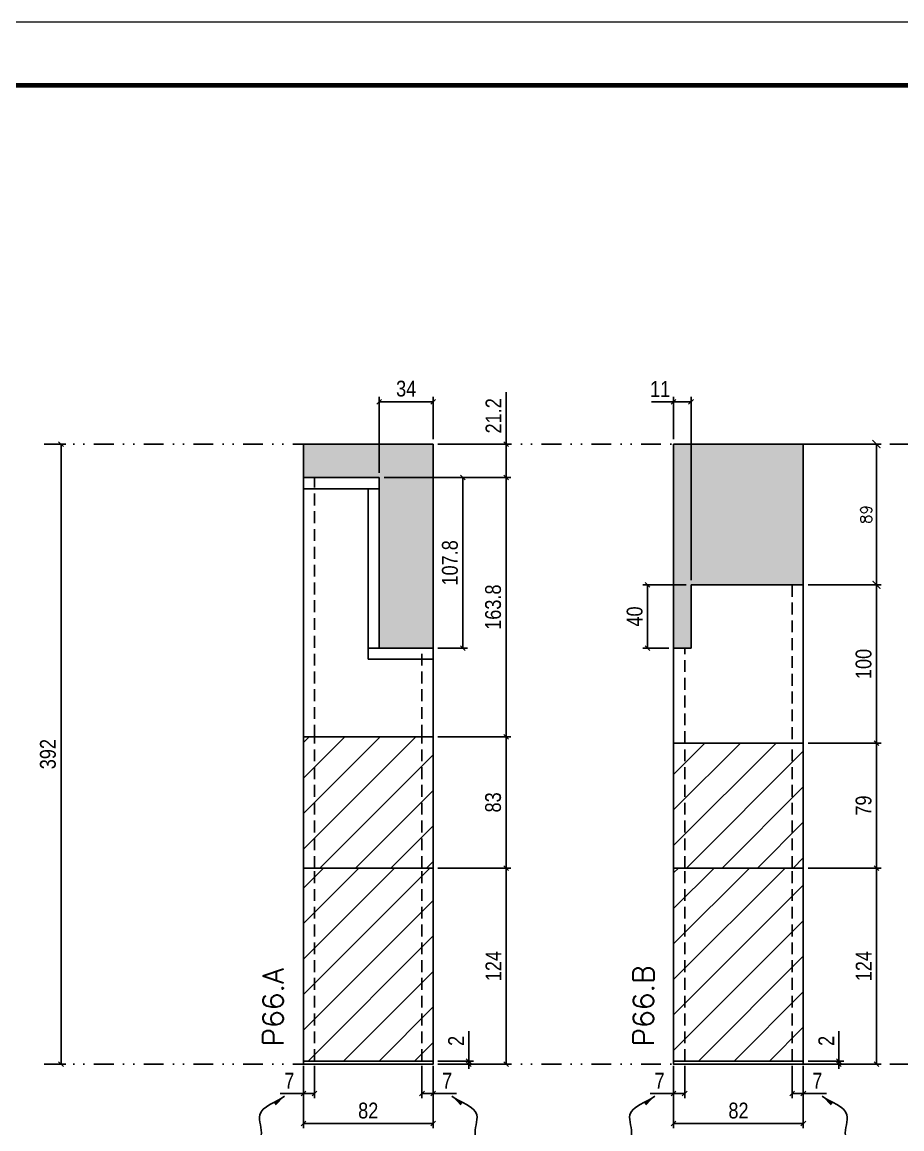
# Model space of a CAD drawing. Extents: x 28748 to 35002, y 14885 to 43501.
# Drawn here: x 30768 to 31324, y 35910 to 36609 of the extents above; entities that cross this region are included whole.
import ezdxf

# ---------------------------------------------------------------- set-up
doc = ezdxf.new("R2010")
doc.units = 0
for name, pattern in [('DASHED', [0.75, 0.5, -0.25]), ('DIVIDE2', [0.625, 0.25, -0.125, 0, -0.125, 0, -0.125]), ('HIDDEN', [0.375, 0.25, -0.125])]:
    doc.linetypes.add(name, pattern=pattern)
for name, color, linetype in [('COTA', 241, 'Continuous'), ('Nível', 160, 'Continuous'), ('Painéis', 200, 'Continuous'), ('SARR_2.2x7', 40, 'Continuous'), ('Sarrafo de Pressão', 42, 'HIDDEN')]:
    doc.layers.add(name, color=color, linetype=linetype)
for name, color, linetype, lineweight in [('Folhas', 255, 'Continuous', 9), ('Hachura', 251, 'Continuous', 9), ('SARRAFO DE PRESSAO', 251, 'DASHED', 9), ('Texto Seção', 7, 'Continuous', 15)]:
    doc.layers.add(name, color=color, linetype=linetype, lineweight=lineweight)
doc.styles.add('COTA TECNICA', font='techl___.ttf', dxfattribs={"height": 10})
doc.styles.add('COTA TECNICA-50', font='techl___.ttf', dxfattribs={"height": 10})
doc.styles.add('REGUA-120', font='ROMANS.shx', dxfattribs={"height": 15})
doc.styles.add('ROMANS', font='romans.shx')
doc.styles.get("Standard").update_dxf_attribs({"font": 'arial.ttf'})
doc.dimstyles.new('COTA PAINEL-50', dxfattribs={"dimtxt": 10, "dimasz": 3, "dimexe": 3, "dimexo": 3, "dimgap": 3, "dimtad": 1, "dimdec": 1, "dimzin": 12, "dimdsep": 46, "dimtxsty": 'COTA TECNICA-50', "dimblk1": 'OBLIQUE', "dimblk2": 'OBLIQUE', "dimsah": 1, "dimcen": 0.9, "dimclrd": 4, "dimclre": 4, "dimclrt": 240, "dimadec": 1, "dimazin": 3, "dimtfac": 1, "dimtdec": 1, "dimtmove": 0, "dimatfit": 3, "dimfxl": 1, "dimtolj": 1, "dimtzin": 12, "dimarcsym": 0})
doc.dimstyles.new('Cota Paínel', dxfattribs={"dimtxt": 7, "dimasz": 5, "dimexe": 3, "dimexo": 3, "dimgap": 3, "dimtad": 1, "dimdec": 1, "dimzin": 12, "dimdsep": 46, "dimtxsty": 'ROMANS', "dimblk": 'ARCHTICK', "dimcen": 0, "dimclrd": 4, "dimclre": 4, "dimclrt": 1, "dimadec": 1, "dimazin": 3, "dimtfac": 1, "dimtdec": 1, "dimtmove": 0, "dimatfit": 3, "dimldrblk": 'OBLIQUE', "dimfxl": 1, "dimtolj": 1, "dimtzin": 12, "dimarcsym": 0})
doc.dimstyles.new('PAINEL', dxfattribs={"dimtxt": 10, "dimasz": 3, "dimexe": 3, "dimexo": 3, "dimgap": 3, "dimtad": 1, "dimdec": 1, "dimzin": 12, "dimdsep": 46, "dimtxsty": 'COTA TECNICA', "dimblk1": 'OBLIQUE', "dimblk2": 'OBLIQUE', "dimsah": 1, "dimcen": 0.9, "dimclrd": 4, "dimclre": 4, "dimclrt": 240, "dimadec": 1, "dimazin": 3, "dimtfac": 1, "dimtdec": 1, "dimtmove": 0, "dimatfit": 3, "dimfxl": 1, "dimtolj": 1, "dimtzin": 12, "dimarcsym": 0})
doc.dimstyles.get("Standard").update_dxf_attribs({"dimtxt": 0.18, "dimasz": 0.18, "dimexe": 0.18, "dimexo": 0.0625, "dimgap": 0.09, "dimtad": 0, "dimtih": 1, "dimtoh": 1, "dimdec": 4, "dimzin": 0, "dimdsep": 46, "dimtxsty": 'Standard', "dimcen": 0.09, "dimadec": 0, "dimazin": 0, "dimtfac": 1, "dimtdec": 4, "dimtofl": 0, "dimtmove": 0, "dimatfit": 3, "dimfxl": 1, "dimtolj": 1, "dimtzin": 0, "dimarcsym": 0})
pattern_1 = [(45, (-101857.658, 8260.539), (-11.2253202, 11.2253202), [])]

# ---------------------------------------------------------------- blocks, each defined once
blk = doc.blocks.new('9999999999')
at = {"layer": 'Folhas'}
blk.add_lwpolyline([(98138.98, 34190.21), (99623.98, 34190.21), (99623.98, 35240.21), (98138.98, 35240.21)], close=True, dxfattribs=at)
at = {"layer": 'Folhas', "color": 30, "const_width": 3}
blk.add_lwpolyline([(98213.98, 34230.21), (99583.98, 34230.21), (99583.98, 35200.21), (98213.98, 35200.21)], close=True, dxfattribs=at)
blk = doc.blocks.new('_Oblique')
at = {"color": 0, "linetype": 'ByBlock', "lineweight": -2}
blk.add_line((-0.5, -0.5), (0.5, 0.5), dxfattribs=at)
blk = doc.blocks.new('*D589')
at = {"layer": 'COTA', "color": 4, "lineweight": -2, "transparency": 16777216}
for p, q in [((30945.35, 35949.58), (30945.35, 35910.12)), ((31027.35, 35949.58), (31027.35, 35910.12)), ((30945.35, 35913.12), (31027.35, 35913.12))]:
    blk.add_line(p, q, dxfattribs=at)
at = {"layer": 'Defpoints', "color": 0, "transparency": 16777216}
for p in [(30945.35, 35952.58), (31027.35, 35952.58), (31027.35, 35913.12)]:
    blk.add_point(p, dxfattribs=at)
at = {"layer": 'COTA', "color": 4, "lineweight": -2, "transparency": 16777216, "xscale": 3, "yscale": 3, "zscale": 3, "rotation": 180}
blk.add_blockref('_Oblique', (30945.35, 35913.12), dxfattribs=at)
at = {"layer": 'COTA', "color": 4, "lineweight": -2, "transparency": 16777216, "xscale": 3, "yscale": 3, "zscale": 3}
blk.add_blockref('_Oblique', (31027.35, 35913.12), dxfattribs=at)
at = {"layer": 'COTA', "color": 240, "transparency": 16777216, "insert": (30986.35, 35921.22), "char_height": 10, "attachment_point": 5, "style": 'COTA TECNICA'}
blk.add_mtext('\\A1;82', dxfattribs=at)
blk = doc.blocks.new('*D590')
at = {"layer": 'COTA', "color": 4, "lineweight": -2, "transparency": 16777216}
for p, q in [((30945.35, 35947.58), (30945.35, 35929.07)), ((30952.35, 35949.58), (30952.35, 35929.07)), ((30945.35, 35932.07), (30930.62, 35932.07)), ((30952.35, 35932.07), (30945.35, 35932.07))]:
    blk.add_line(p, q, dxfattribs=at)
at = {"layer": 'Defpoints', "color": 0, "transparency": 16777216}
for p in [(30952.35, 35952.58), (30945.35, 35950.58), (30945.35, 35932.07)]:
    blk.add_point(p, dxfattribs=at)
at = {"layer": 'COTA', "color": 4, "lineweight": -2, "transparency": 16777216, "xscale": 3, "yscale": 3, "zscale": 3, "rotation": 180}
blk.add_blockref('_Oblique', (30945.35, 35932.07), dxfattribs=at)
at = {"layer": 'COTA', "color": 4, "lineweight": -2, "transparency": 16777216, "xscale": 3, "yscale": 3, "zscale": 3}
blk.add_blockref('_Oblique', (30952.35, 35932.07), dxfattribs=at)
at = {"layer": 'COTA', "color": 240, "transparency": 16777216, "insert": (30936.48, 35940.14), "char_height": 10, "attachment_point": 5, "style": 'COTA TECNICA-50'}
blk.add_mtext('\\A1;7', dxfattribs=at)
blk = doc.blocks.new('*D591')
at = {"layer": 'COTA', "color": 4, "lineweight": -2, "transparency": 16777216}
for p, q in [((31020.35, 35949.58), (31020.35, 35929.07)), ((31027.35, 35947.58), (31027.35, 35929.07)), ((31020.35, 35932.07), (31027.35, 35932.07)), ((31027.35, 35932.07), (31042.08, 35932.07))]:
    blk.add_line(p, q, dxfattribs=at)
at = {"layer": 'Defpoints', "color": 0, "transparency": 16777216}
for p in [(31020.35, 35952.58), (31027.35, 35950.58), (31027.35, 35932.07)]:
    blk.add_point(p, dxfattribs=at)
at = {"layer": 'COTA', "color": 4, "lineweight": -2, "transparency": 16777216, "xscale": 3, "yscale": 3, "zscale": 3, "rotation": 180}
blk.add_blockref('_Oblique', (31020.35, 35932.07), dxfattribs=at)
at = {"layer": 'COTA', "color": 4, "lineweight": -2, "transparency": 16777216, "xscale": 3, "yscale": 3, "zscale": 3}
blk.add_blockref('_Oblique', (31027.35, 35932.07), dxfattribs=at)
at = {"layer": 'COTA', "color": 240, "transparency": 16777216, "insert": (31036.22, 35940.14), "char_height": 10, "attachment_point": 5, "style": 'COTA TECNICA-50'}
blk.add_mtext('\\A1;7', dxfattribs=at)
blk = doc.blocks.new('*D592')
at = {"layer": 'COTA', "color": 4, "lineweight": -2, "transparency": 16777216}
for p, q in [((31030.35, 36074.58), (31076.59, 36074.58)), ((31073.59, 35950.58), (31073.59, 36074.58)), ((31030.35, 35950.58), (31076.59, 35950.58))]:
    blk.add_line(p, q, dxfattribs=at)
at = {"layer": 'Defpoints', "color": 0, "transparency": 16777216}
for p in [(31027.35, 36074.58), (31073.59, 36074.58), (31027.35, 35950.58)]:
    blk.add_point(p, dxfattribs=at)
at = {"layer": 'COTA', "color": 4, "lineweight": -2, "transparency": 16777216, "xscale": 3, "yscale": 3, "zscale": 3}
for p, rotation in [((31073.59, 36074.58), 90), ((31073.59, 35950.58), 270)]:
    blk.add_blockref('_Oblique', p, dxfattribs=dict(at, rotation=rotation))
at = {"layer": 'COTA', "color": 240, "transparency": 16777216, "insert": (31065.52, 36012.58), "char_height": 10, "attachment_point": 5, "rotation": 90, "style": 'COTA TECNICA-50'}
blk.add_mtext('\\A1;124', dxfattribs=at)
blk = doc.blocks.new('*D593')
at = {"layer": 'COTA', "color": 4, "lineweight": -2, "transparency": 16777216}
for p, q in [((31049.88, 35952.58), (31049.88, 35971.38)), ((31030.35, 35952.58), (31052.88, 35952.58)), ((31049.88, 35950.58), (31049.88, 35952.58)), ((31030.35, 35950.58), (31052.88, 35950.58)), ((31049.88, 35950.58), (31049.88, 35947.58))]:
    blk.add_line(p, q, dxfattribs=at)
at = {"layer": 'Defpoints', "color": 0, "transparency": 16777216}
for p in [(31027.35, 35952.58), (31027.35, 35950.58), (31049.88, 35950.58)]:
    blk.add_point(p, dxfattribs=at)
at = {"layer": 'COTA', "color": 4, "lineweight": -2, "transparency": 16777216, "xscale": 3, "yscale": 3, "zscale": 3}
for p, rotation in [((31049.88, 35952.58), 270), ((31049.88, 35950.58), 90)]:
    blk.add_blockref('_Oblique', p, dxfattribs=dict(at, rotation=rotation))
at = {"layer": 'COTA', "color": 240, "transparency": 16777216, "insert": (31041.88, 35965.32), "char_height": 10, "attachment_point": 5, "rotation": 90, "style": 'COTA TECNICA-50'}
blk.add_mtext('\\A1;2', dxfattribs=at)
blk = doc.blocks.new('*D594')
at = {"layer": 'COTA', "color": 4, "linetype": 'ByBlock', "lineweight": -2, "transparency": 16777216}
for p, q in [((31030.35, 36157.58), (31076.59, 36157.58)), ((31073.59, 36157.58), (31073.59, 36074.58)), ((31030.35, 36074.58), (31076.59, 36074.58))]:
    blk.add_line(p, q, dxfattribs=at)
at = {"layer": 'Defpoints', "color": 0, "linetype": 'ByBlock', "transparency": 16777216}
for p in [(31027.35, 36157.58), (31027.35, 36074.58), (31073.59, 36074.58)]:
    blk.add_point(p, dxfattribs=at)
at = {"layer": 'COTA', "color": 4, "linetype": 'ByBlock', "lineweight": -2, "transparency": 16777216, "xscale": 3, "yscale": 3, "zscale": 3}
for p, rotation in [((31073.59, 36157.58), 90), ((31073.59, 36074.58), 270)]:
    blk.add_blockref('_Oblique', p, dxfattribs=dict(at, rotation=rotation))
at = {"layer": 'COTA', "color": 240, "linetype": 'ByBlock', "transparency": 16777216, "insert": (31065.35, 36116.08), "char_height": 10, "attachment_point": 5, "rotation": 90, "style": 'COTA TECNICA'}
blk.add_mtext('\\A1;83', dxfattribs=at)
blk = doc.blocks.new('*D595')
at = {"layer": 'COTA', "color": 4, "lineweight": -2, "transparency": 16777216}
for p, q in [((31179.45, 35949.58), (31179.45, 35910.12)), ((31261.45, 35949.58), (31261.45, 35910.12)), ((31179.45, 35913.12), (31261.45, 35913.12))]:
    blk.add_line(p, q, dxfattribs=at)
at = {"layer": 'Defpoints', "color": 0, "transparency": 16777216}
for p in [(31179.45, 35952.58), (31261.45, 35952.58), (31261.45, 35913.12)]:
    blk.add_point(p, dxfattribs=at)
at = {"layer": 'COTA', "color": 4, "lineweight": -2, "transparency": 16777216, "xscale": 3, "yscale": 3, "zscale": 3, "rotation": 180}
blk.add_blockref('_Oblique', (31179.45, 35913.12), dxfattribs=at)
at = {"layer": 'COTA', "color": 4, "lineweight": -2, "transparency": 16777216, "xscale": 3, "yscale": 3, "zscale": 3}
blk.add_blockref('_Oblique', (31261.45, 35913.12), dxfattribs=at)
at = {"layer": 'COTA', "color": 240, "transparency": 16777216, "insert": (31220.45, 35921.22), "char_height": 10, "attachment_point": 5, "style": 'COTA TECNICA'}
blk.add_mtext('\\A1;82', dxfattribs=at)
blk = doc.blocks.new('*D596')
at = {"layer": 'COTA', "color": 4, "lineweight": -2, "transparency": 16777216}
for p, q in [((31179.45, 35947.58), (31179.45, 35929.07)), ((31186.45, 35949.58), (31186.45, 35929.07)), ((31179.45, 35932.07), (31164.72, 35932.07)), ((31186.45, 35932.07), (31179.45, 35932.07))]:
    blk.add_line(p, q, dxfattribs=at)
at = {"layer": 'Defpoints', "color": 0, "transparency": 16777216}
for p in [(31186.45, 35952.58), (31179.45, 35950.58), (31179.45, 35932.07)]:
    blk.add_point(p, dxfattribs=at)
at = {"layer": 'COTA', "color": 4, "lineweight": -2, "transparency": 16777216, "xscale": 3, "yscale": 3, "zscale": 3, "rotation": 180}
blk.add_blockref('_Oblique', (31179.45, 35932.07), dxfattribs=at)
at = {"layer": 'COTA', "color": 4, "lineweight": -2, "transparency": 16777216, "xscale": 3, "yscale": 3, "zscale": 3}
blk.add_blockref('_Oblique', (31186.45, 35932.07), dxfattribs=at)
at = {"layer": 'COTA', "color": 240, "transparency": 16777216, "insert": (31170.59, 35940.14), "char_height": 10, "attachment_point": 5, "style": 'COTA TECNICA-50'}
blk.add_mtext('\\A1;7', dxfattribs=at)
blk = doc.blocks.new('*D597')
at = {"layer": 'COTA', "color": 4, "lineweight": -2, "transparency": 16777216}
for p, q in [((31254.45, 35949.58), (31254.45, 35929.07)), ((31261.45, 35947.58), (31261.45, 35929.07)), ((31254.45, 35932.07), (31261.45, 35932.07)), ((31261.45, 35932.07), (31276.19, 35932.07))]:
    blk.add_line(p, q, dxfattribs=at)
at = {"layer": 'Defpoints', "color": 0, "transparency": 16777216}
for p in [(31254.45, 35952.58), (31261.45, 35950.58), (31261.45, 35932.07)]:
    blk.add_point(p, dxfattribs=at)
at = {"layer": 'COTA', "color": 4, "lineweight": -2, "transparency": 16777216, "xscale": 3, "yscale": 3, "zscale": 3, "rotation": 180}
blk.add_blockref('_Oblique', (31254.45, 35932.07), dxfattribs=at)
at = {"layer": 'COTA', "color": 4, "lineweight": -2, "transparency": 16777216, "xscale": 3, "yscale": 3, "zscale": 3}
blk.add_blockref('_Oblique', (31261.45, 35932.07), dxfattribs=at)
at = {"layer": 'COTA', "color": 240, "transparency": 16777216, "insert": (31270.32, 35940.14), "char_height": 10, "attachment_point": 5, "style": 'COTA TECNICA-50'}
blk.add_mtext('\\A1;7', dxfattribs=at)
blk = doc.blocks.new('*D598')
at = {"layer": 'COTA', "color": 4, "lineweight": -2, "transparency": 16777216}
for p, q in [((31264.45, 36074.58), (31310.69, 36074.58)), ((31307.69, 35950.58), (31307.69, 36074.58)), ((31264.45, 35950.58), (31310.69, 35950.58))]:
    blk.add_line(p, q, dxfattribs=at)
at = {"layer": 'Defpoints', "color": 0, "transparency": 16777216}
for p in [(31261.45, 36074.58), (31307.69, 36074.58), (31261.45, 35950.58)]:
    blk.add_point(p, dxfattribs=at)
at = {"layer": 'COTA', "color": 4, "lineweight": -2, "transparency": 16777216, "xscale": 3, "yscale": 3, "zscale": 3}
for p, rotation in [((31307.69, 36074.58), 90), ((31307.69, 35950.58), 270)]:
    blk.add_blockref('_Oblique', p, dxfattribs=dict(at, rotation=rotation))
at = {"layer": 'COTA', "color": 240, "transparency": 16777216, "insert": (31299.62, 36012.58), "char_height": 10, "attachment_point": 5, "rotation": 90, "style": 'COTA TECNICA-50'}
blk.add_mtext('\\A1;124', dxfattribs=at)
blk = doc.blocks.new('*D599')
at = {"layer": 'COTA', "color": 4, "lineweight": -2, "transparency": 16777216}
for p, q in [((31283.98, 35952.58), (31283.98, 35971.38)), ((31264.45, 35952.58), (31286.98, 35952.58)), ((31283.98, 35950.58), (31283.98, 35952.58)), ((31264.45, 35950.58), (31286.98, 35950.58)), ((31283.98, 35950.58), (31283.98, 35947.58))]:
    blk.add_line(p, q, dxfattribs=at)
at = {"layer": 'Defpoints', "color": 0, "transparency": 16777216}
for p in [(31261.45, 35952.58), (31261.45, 35950.58), (31283.98, 35950.58)]:
    blk.add_point(p, dxfattribs=at)
at = {"layer": 'COTA', "color": 4, "lineweight": -2, "transparency": 16777216, "xscale": 3, "yscale": 3, "zscale": 3}
for p, rotation in [((31283.98, 35952.58), 270), ((31283.98, 35950.58), 90)]:
    blk.add_blockref('_Oblique', p, dxfattribs=dict(at, rotation=rotation))
at = {"layer": 'COTA', "color": 240, "transparency": 16777216, "insert": (31275.98, 35965.32), "char_height": 10, "attachment_point": 5, "rotation": 90, "style": 'COTA TECNICA-50'}
blk.add_mtext('\\A1;2', dxfattribs=at)
blk = doc.blocks.new('*D600')
at = {"layer": 'COTA', "color": 4, "linetype": 'ByBlock', "lineweight": -2, "transparency": 16777216}
for p, q in [((31264.45, 36153.58), (31310.69, 36153.58)), ((31307.69, 36153.58), (31307.69, 36074.58)), ((31264.45, 36074.58), (31310.69, 36074.58))]:
    blk.add_line(p, q, dxfattribs=at)
at = {"layer": 'Defpoints', "color": 0, "linetype": 'ByBlock', "transparency": 16777216}
for p in [(31261.45, 36153.58), (31261.45, 36074.58), (31307.69, 36074.58)]:
    blk.add_point(p, dxfattribs=at)
at = {"layer": 'COTA', "color": 4, "linetype": 'ByBlock', "lineweight": -2, "transparency": 16777216, "xscale": 3, "yscale": 3, "zscale": 3}
for p, rotation in [((31307.69, 36153.58), 90), ((31307.69, 36074.58), 270)]:
    blk.add_blockref('_Oblique', p, dxfattribs=dict(at, rotation=rotation))
at = {"layer": 'COTA', "color": 240, "linetype": 'ByBlock', "transparency": 16777216, "insert": (31299.59, 36114.08), "char_height": 10, "attachment_point": 5, "rotation": 90, "style": 'COTA TECNICA'}
blk.add_mtext('\\A1;79', dxfattribs=at)
blk = doc.blocks.new('_ArchTick')
at = {"color": 0, "linetype": 'ByBlock', "const_width": 0.15}
blk.add_lwpolyline([(-0.5, -0.5), (0.5, 0.5)], dxfattribs=at)
blk = doc.blocks.new('*D1633')
at = {"layer": 'COTA', "color": 4, "lineweight": -2, "transparency": 16777216}
for p, q in [((31264.45, 36342.58), (31310.69, 36342.58)), ((31307.69, 36342.58), (31307.69, 36253.58)), ((31264.45, 36253.58), (31310.69, 36253.58))]:
    blk.add_line(p, q, dxfattribs=at)
at = {"layer": 'Defpoints', "color": 0, "transparency": 16777216}
for p in [(31261.45, 36342.58), (31261.45, 36253.58), (31307.69, 36253.58)]:
    blk.add_point(p, dxfattribs=at)
at = {"layer": 'COTA', "color": 4, "lineweight": -2, "transparency": 16777216, "xscale": 5, "yscale": 5, "zscale": 5}
for p, rotation in [((31307.69, 36342.58), 90), ((31307.69, 36253.58), 270)]:
    blk.add_blockref('_ArchTick', p, dxfattribs=dict(at, rotation=rotation))
at = {"layer": 'COTA', "color": 1, "transparency": 16777216, "insert": (31301.19, 36298.08), "char_height": 7, "attachment_point": 5, "rotation": 90, "style": 'ROMANS'}
blk.add_mtext('\\A1;89', dxfattribs=at)
blk = doc.blocks.new('*D1385')
at = {"layer": 'COTA', "color": 4, "lineweight": -2, "transparency": 16777216}
for p, q in [((31264.45, 36253.58), (31310.69, 36253.58)), ((31307.69, 36153.58), (31307.69, 36253.58)), ((31264.45, 36153.58), (31310.69, 36153.58))]:
    blk.add_line(p, q, dxfattribs=at)
at = {"layer": 'Defpoints', "color": 0, "transparency": 16777216}
for p in [(31261.45, 36253.58), (31307.69, 36253.58), (31261.45, 36153.58)]:
    blk.add_point(p, dxfattribs=at)
at = {"layer": 'COTA', "color": 4, "lineweight": -2, "transparency": 16777216, "xscale": 3, "yscale": 3, "zscale": 3}
for p, rotation in [((31307.69, 36253.58), 90), ((31307.69, 36153.58), 270)]:
    blk.add_blockref('_Oblique', p, dxfattribs=dict(at, rotation=rotation))
at = {"layer": 'COTA', "color": 240, "transparency": 16777216, "insert": (31299.59, 36203.58), "char_height": 10, "attachment_point": 5, "rotation": 90, "style": 'COTA TECNICA-50'}
blk.add_mtext('\\A1;100', dxfattribs=at)
blk = doc.blocks.new('*D2078')
at = {"layer": 'COTA', "color": 4, "lineweight": -2, "transparency": 16777216}
for p, q in [((31187.45, 36253.58), (31159.96, 36253.58)), ((31162.96, 36253.58), (31162.96, 36213.58)), ((31176.45, 36213.58), (31159.96, 36213.58))]:
    blk.add_line(p, q, dxfattribs=at)
at = {"layer": 'Defpoints', "color": 0, "transparency": 16777216}
for p in [(31190.45, 36253.58), (31162.96, 36213.58), (31179.45, 36213.58)]:
    blk.add_point(p, dxfattribs=at)
at = {"layer": 'COTA', "color": 4, "lineweight": -2, "transparency": 16777216, "xscale": 3, "yscale": 3, "zscale": 3}
for p, rotation in [((31162.96, 36253.58), 90), ((31162.96, 36213.58), 270)]:
    blk.add_blockref('_Oblique', p, dxfattribs=dict(at, rotation=rotation))
at = {"layer": 'COTA', "color": 240, "transparency": 16777216, "insert": (31154.85, 36233.58), "char_height": 10, "attachment_point": 5, "rotation": 90, "style": 'COTA TECNICA-50'}
blk.add_mtext('\\A1;40', dxfattribs=at)
blk = doc.blocks.new('*D2079')
at = {"layer": 'COTA', "color": 4, "lineweight": -2, "transparency": 16777216}
for p, q in [((31179.45, 36345.58), (31179.45, 36372.34)), ((31190.45, 36256.58), (31190.45, 36372.34)), ((31179.45, 36369.34), (31165.37, 36369.34)), ((31190.45, 36369.34), (31179.45, 36369.34))]:
    blk.add_line(p, q, dxfattribs=at)
at = {"layer": 'Defpoints', "color": 0, "transparency": 16777216}
for p in [(31179.45, 36369.34), (31179.45, 36342.58), (31190.45, 36253.58)]:
    blk.add_point(p, dxfattribs=at)
at = {"layer": 'COTA', "color": 4, "lineweight": -2, "transparency": 16777216, "xscale": 3, "yscale": 3, "zscale": 3, "rotation": 180}
blk.add_blockref('_Oblique', (31179.45, 36369.34), dxfattribs=at)
at = {"layer": 'COTA', "color": 4, "lineweight": -2, "transparency": 16777216, "xscale": 3, "yscale": 3, "zscale": 3}
blk.add_blockref('_Oblique', (31190.45, 36369.34), dxfattribs=at)
at = {"layer": 'COTA', "color": 240, "transparency": 16777216, "insert": (31170.91, 36377.4), "char_height": 10, "attachment_point": 5, "style": 'COTA TECNICA-50'}
blk.add_mtext('\\A1;11', dxfattribs=at)
blk = doc.blocks.new('*D2278')
at = {"layer": 'COTA', "color": 4, "lineweight": -2, "transparency": 16777216}
for p, q in [((30784.5, 36342.58), (30795.11, 36342.58)), ((30792.11, 36342.58), (30792.11, 35950.58)), ((30784.5, 35950.58), (30795.11, 35950.58))]:
    blk.add_line(p, q, dxfattribs=at)
at = {"layer": 'Defpoints', "color": 0, "transparency": 16777216}
for p in [(30781.5, 36342.58), (30781.5, 35950.58), (30792.11, 35950.58)]:
    blk.add_point(p, dxfattribs=at)
at = {"layer": 'COTA', "color": 4, "lineweight": -2, "transparency": 16777216, "xscale": 3, "yscale": 3, "zscale": 3}
for p, rotation in [((30792.11, 36342.58), 90), ((30792.11, 35950.58), 270)]:
    blk.add_blockref('_Oblique', p, dxfattribs=dict(at, rotation=rotation))
at = {"layer": 'COTA', "color": 240, "transparency": 16777216, "insert": (30783.86, 36146.58), "char_height": 10, "attachment_point": 5, "rotation": 90, "style": 'COTA TECNICA'}
blk.add_mtext('\\A1;392', dxfattribs=at)
blk = doc.blocks.new('*D2485')
at = {"layer": 'COTA', "color": 4, "lineweight": -2, "transparency": 16777216}
for p, q in [((30996.35, 36321.38), (31076.59, 36321.38)), ((31073.59, 36321.38), (31073.59, 36157.58)), ((31030.35, 36157.58), (31076.59, 36157.58))]:
    blk.add_line(p, q, dxfattribs=at)
at = {"layer": 'Defpoints', "color": 0, "transparency": 16777216}
for p in [(30993.35, 36321.38), (31027.35, 36157.58), (31073.59, 36157.58)]:
    blk.add_point(p, dxfattribs=at)
at = {"layer": 'COTA', "color": 4, "lineweight": -2, "transparency": 16777216, "xscale": 3, "yscale": 3, "zscale": 3}
for p, rotation in [((31073.59, 36321.38), 90), ((31073.59, 36157.58), 270)]:
    blk.add_blockref('_Oblique', p, dxfattribs=dict(at, rotation=rotation))
at = {"layer": 'COTA', "color": 240, "transparency": 16777216, "insert": (31065.35, 36239.48), "char_height": 10, "attachment_point": 5, "rotation": 90, "style": 'COTA TECNICA'}
blk.add_mtext('\\A1;163.8', dxfattribs=at)
blk = doc.blocks.new('*D2486')
at = {"layer": 'COTA', "color": 4, "lineweight": -2, "transparency": 16777216}
for p, q in [((31073.59, 36342.58), (31073.59, 36375.3)), ((31030.35, 36342.58), (31076.59, 36342.58)), ((31073.59, 36321.38), (31073.59, 36342.58)), ((30996.35, 36321.38), (31076.59, 36321.38))]:
    blk.add_line(p, q, dxfattribs=at)
at = {"layer": 'Defpoints', "color": 0, "transparency": 16777216}
for p in [(31027.35, 36342.58), (31073.59, 36342.58), (30993.35, 36321.38)]:
    blk.add_point(p, dxfattribs=at)
at = {"layer": 'COTA', "color": 4, "lineweight": -2, "transparency": 16777216, "xscale": 3, "yscale": 3, "zscale": 3}
for p, rotation in [((31073.59, 36342.58), 90), ((31073.59, 36321.38), 270)]:
    blk.add_blockref('_Oblique', p, dxfattribs=dict(at, rotation=rotation))
at = {"layer": 'COTA', "color": 240, "transparency": 16777216, "insert": (31065.53, 36360.44), "char_height": 10, "attachment_point": 5, "rotation": 90, "style": 'COTA TECNICA'}
blk.add_mtext('\\A1;21.2', dxfattribs=at)
blk = doc.blocks.new('*D2487')
at = {"layer": 'COTA', "color": 4, "lineweight": -2, "transparency": 16777216}
for p, q in [((30996.35, 36321.38), (31049.15, 36321.38)), ((31046.15, 36321.38), (31046.15, 36213.58)), ((31030.35, 36213.58), (31049.15, 36213.58))]:
    blk.add_line(p, q, dxfattribs=at)
at = {"layer": 'Defpoints', "color": 0, "transparency": 16777216}
for p in [(30993.35, 36321.38), (31027.35, 36213.58), (31046.15, 36213.58)]:
    blk.add_point(p, dxfattribs=at)
at = {"layer": 'COTA', "color": 4, "lineweight": -2, "transparency": 16777216, "xscale": 3, "yscale": 3, "zscale": 3}
for p, rotation in [((31046.15, 36321.38), 90), ((31046.15, 36213.58), 270)]:
    blk.add_blockref('_Oblique', p, dxfattribs=dict(at, rotation=rotation))
at = {"layer": 'COTA', "color": 240, "transparency": 16777216, "insert": (31038.03, 36267.48), "char_height": 10, "attachment_point": 5, "rotation": 90, "style": 'COTA TECNICA'}
blk.add_mtext('\\A1;107.8', dxfattribs=at)
blk = doc.blocks.new('*D2488')
at = {"layer": 'COTA', "color": 4, "lineweight": -2, "transparency": 16777216}
for p, q in [((30993.35, 36324.38), (30993.35, 36372.34)), ((31027.35, 36345.58), (31027.35, 36372.34)), ((30993.35, 36369.34), (31027.35, 36369.34))]:
    blk.add_line(p, q, dxfattribs=at)
at = {"layer": 'Defpoints', "color": 0, "transparency": 16777216}
for p in [(31027.35, 36369.34), (31027.35, 36342.58), (30993.35, 36321.38)]:
    blk.add_point(p, dxfattribs=at)
at = {"layer": 'COTA', "color": 4, "lineweight": -2, "transparency": 16777216, "xscale": 3, "yscale": 3, "zscale": 3, "rotation": 180}
blk.add_blockref('_Oblique', (30993.35, 36369.34), dxfattribs=at)
at = {"layer": 'COTA', "color": 4, "lineweight": -2, "transparency": 16777216, "xscale": 3, "yscale": 3, "zscale": 3}
blk.add_blockref('_Oblique', (31027.35, 36369.34), dxfattribs=at)
at = {"layer": 'COTA', "color": 240, "transparency": 16777216, "insert": (31010.35, 36377.56), "char_height": 10, "attachment_point": 5, "style": 'COTA TECNICA'}
blk.add_mtext('\\A1;34', dxfattribs=at)

msp = doc.modelspace()

# ---------------------------------------------------------------- hatches: boundary and pattern name
at = {"layer": 'COTA', "linetype": 'ByBlock'}
h = msp.add_hatch(dxfattribs=at)
h.set_pattern_fill('AR-CONC', color=256, scale=0.03)
h.paths.add_polyline_path([(31027.35, 36342.58), (30945.35, 36342.58), (30945.35, 36321.38), (30993.35, 36321.38), (30993.35, 36213.58), (31027.35, 36213.58)])
h = msp.add_hatch(dxfattribs=at)
h.set_pattern_fill('AR-CONC', color=256, scale=0.03)
h.set_pattern_definition([(50, (24214.3086, 30975.0097), (5.46554, -0.4781726), [0.5715, -6.2865]), (355, (24214.3086, 30975.01), (-1.0573026, 5.7317054), [0.4572, -5.0292175]), (100.451445, (24214.764, 30974.97), (4.4082374, 5.2535326), [0.4857003, -5.3427073]), (46.1842, (24214.3086, 30976.534), (8.132371, -1.26127), [0.85725, -9.42975]), (96.63556, (24214.986, 30976.429), (7.122124, 7.422784), [0.728551, -8.014068]), (351.18415, (24214.309, 30976.534), (7.122124, 7.422784), [0.685799, -7.543792]), (21, (24215.0706, 30976.1527), (4.5484317, -3.067956), [0.5715, -6.2865]), (326, (24215.0706, 30976.153), (1.854061, 5.525639), [0.4572, -5.0292]), (71.451445, (24215.4496, 30975.897), (6.4024926, 2.457683), [0.4857003, -5.342698]), (37.5, (24214.3086, 30975.0097), (0.0926581, 2.53665117), [0, -4.96824, 0, -5.1054, 0, -5.04825]), (7.5, (24214.3086, 30975.0097), (2.0045899, 3.00541724), [0, -2.91084, 0, -4.85394, 0, -1.92405]), (327.5, (24212.6093, 30975.0097), (4.06771786, -0.1718623), [0, -1.905, 0, -5.9436, 0, -7.8867]), (317.5, (24211.8473, 30975.0097), (4.4438754, 0.7627947), [0, -2.4765, 0, -3.94716, 0, -5.6007])])
h.paths.add_polyline_path([(31261.45, 36253.58), (31261.45, 36342.58), (31179.45, 36342.58), (31179.45, 36213.58), (31190.45, 36213.58), (31190.45, 36253.58)])
at = {"layer": 'Hachura'}
h = msp.add_hatch(dxfattribs=at)
h.set_pattern_fill('ANSI31', color=256, scale=5)
h.paths.add_polyline_path([(31027.35, 36157.58), (30993.35, 36157.58), (30945.35, 36157.58), (30945.35, 36074.58), (31027.35, 36074.58)])
at = {"layer": 'Hachura', "linetype": 'ByBlock'}
h = msp.add_hatch(dxfattribs=at)
h.set_pattern_fill('ANSI31', color=256, scale=5)
h.set_pattern_definition([(45, (-101857.658, 8210.539), (-11.2253202, 11.2253202), [])])
h.paths.add_polyline_path([(31261.45, 36074.58), (31261.45, 36153.58), (31179.45, 36153.58), (31179.45, 36074.58)])
h = msp.add_hatch(dxfattribs=at)
h.set_pattern_fill('ANSI31', color=256, scale=5)
h.set_pattern_definition(pattern_1)
h.paths.add_polyline_path([(31027.35, 36074.58), (30945.35, 36074.58), (30945.35, 35952.58), (31027.35, 35952.58)])
h = msp.add_hatch(dxfattribs=at)
h.set_pattern_fill('ANSI31', color=256, scale=5)
h.set_pattern_definition(pattern_1)
h.paths.add_polyline_path([(31261.45, 36074.58), (31179.45, 36074.58), (31179.45, 35952.58), (31261.45, 35952.58)])

# ---------------------------------------------------------------- linework, layer by layer
at = {"layer": 'COTA', "linetype": 'ByBlock'}
for p, q in [((31027.35, 36342.58), (30945.35, 36342.58)), ((30945.35, 36321.38), (30945.35, 36342.58)), ((31027.35, 36213.58), (31027.35, 36342.58)), ((31179.45, 36213.58), (31179.45, 36342.58)), ((31179.45, 36342.58), (31261.45, 36342.58)), ((31261.45, 36253.58), (31261.45, 36342.58))]:
    msp.add_line(p, q, dxfattribs=at)
at = {"layer": 'Nível', "color": 4, "linetype": 'DIVIDE2', "ltscale": 50}
for p, q in [((30781.5, 36342.58), (31791.84, 36342.58)), ((30781.5, 35950.58), (31791.84, 35950.58))]:
    msp.add_line(p, q, dxfattribs=at)
at = {"layer": 'Painéis'}
for p, q in [((30945.35, 36157.58), (30945.35, 36321.38)), ((30993.35, 36321.38), (30945.35, 36321.38)), ((30993.35, 36213.58), (30993.35, 36321.38)), ((31190.45, 36253.58), (31261.45, 36253.58)), ((31190.45, 36213.58), (31190.45, 36253.58)), ((31261.45, 36253.58), (31261.45, 36153.58)), ((31027.35, 36213.58), (30993.35, 36213.58)), ((31027.35, 36157.58), (31027.35, 36213.58)), ((31179.45, 36213.58), (31190.45, 36213.58)), ((31179.45, 36153.58), (31179.45, 36213.58)), ((31179.45, 36153.58), (31261.45, 36153.58)), ((31261.45, 36153.58), (31179.45, 36153.58)), ((31179.45, 36153.58), (31261.45, 36153.58)), ((31261.45, 36153.58), (31179.45, 36153.58))]:
    msp.add_line(p, q, dxfattribs=at)
for points in [[(31027.35, 36157.58), (30945.35, 36157.58), (30945.35, 36074.58), (31027.35, 36074.58)], [(31179.45, 36074.58), (31261.45, 36074.58), (31261.45, 36153.58), (31179.45, 36153.58)], [(30945.35, 35952.58), (31027.35, 35952.58), (31027.35, 36074.58), (30945.35, 36074.58)], [(31179.45, 35952.58), (31261.45, 35952.58), (31261.45, 36074.58), (31179.45, 36074.58)], [(30945.35, 35952.58), (31027.35, 35952.58), (31027.35, 35950.58), (30945.35, 35950.58)], [(31179.45, 35952.58), (31261.45, 35952.58), (31261.45, 35950.58), (31179.45, 35950.58)]]:
    msp.add_lwpolyline(points, close=True, dxfattribs=at)
at = {"layer": 'SARR_2.2x7'}
for p, q in [((30993.35, 36314.38), (30945.35, 36314.38)), ((30986.35, 36213.58), (30986.35, 36314.38)), ((30993.35, 36213.58), (30986.35, 36213.58)), ((30986.35, 36213.58), (30986.35, 36206.58)), ((31027.35, 36206.58), (30986.35, 36206.58))]:
    msp.add_line(p, q, dxfattribs=at)
at = {"layer": 'Sarrafo de Pressão', "ltscale": 30}
for p, q in [((30952.35, 36157.58), (30952.35, 36321.38)), ((31254.45, 36253.58), (31254.45, 36153.58)), ((31020.35, 36157.58), (31020.35, 36213.58)), ((31186.45, 36153.58), (31186.45, 36213.58)), ((30952.35, 36074.58), (30952.35, 36157.58)), ((31020.35, 36074.58), (31020.35, 36157.58)), ((31186.45, 36074.58), (31186.45, 36153.58)), ((31254.45, 36074.58), (31254.45, 36153.58)), ((30952.35, 35952.58), (30952.35, 36074.58)), ((31020.35, 35952.58), (31020.35, 36074.58)), ((31186.45, 35952.58), (31186.45, 36074.58)), ((31254.45, 35952.58), (31254.45, 36074.58))]:
    msp.add_line(p, q, dxfattribs=at)

# ---------------------------------------------------------------- block references
at = {"layer": 'SARRAFO DE PRESSAO', "color": 6, "linetype": 'ByBlock'}
msp.add_blockref('9999999999', (-67792.14, 1369.09), dxfattribs=at)

# ---------------------------------------------------------------- texts
at = {"layer": 'Texto Seção', "char_height": 13, "width": 285.3299, "attachment_point": 7, "rotation": 90, "style": 'REGUA-120'}
for s, insert in [('P66.A', (30932.73, 35961.83)), ('P66.B', (31166.84, 35961.83))]:
    msp.add_mtext(s, dxfattribs=dict(at, insert=insert))

# ---------------------------------------------------------------- dimensions: what is measured, and where the dimension line sits
at = {"layer": 'COTA'}
for base, p1, p2, dimstyle, picture, middle in [((31027.35, 36369.34), (30993.35, 36321.38), (31027.35, 36342.58), 'PAINEL', '*D2488', (31010.35, 36377.56)), ((31179.45, 36369.34), (31190.45, 36253.58), (31179.45, 36342.58), 'COTA PAINEL-50', '*D2079', (31170.91, 36377.4)), ((31027.35, 35932.07), (31020.35, 35952.58), (31027.35, 35950.58), 'COTA PAINEL-50', '*D591', (31036.22, 35940.14)), ((31261.45, 35932.07), (31254.45, 35952.58), (31261.45, 35950.58), 'COTA PAINEL-50', '*D597', (31270.32, 35940.14))]:
    dim = msp.add_linear_dim(base=base, p1=p1, p2=p2, dimstyle=dimstyle, dxfattribs=at)
    dim.commit()
    dim.dimension.update_dxf_attribs({"geometry": picture, "text_midpoint": middle})
for base, p1, p2, angle, dimstyle, picture, middle in [((31073.59, 36342.58), (30993.35, 36321.38), (31027.35, 36342.58), 90, 'PAINEL', '*D2486', (31065.53, 36360.44)), ((30792.11, 35950.58), (30781.5, 36342.58), (30781.5, 35950.58), 90, 'PAINEL', '*D2278', (30783.86, 36146.58)), ((31307.69, 36253.58), (31261.45, 36342.58), (31261.45, 36253.58), 90, 'Cota Paínel', '*D1633', (31301.19, 36298.08)), ((31073.59, 36157.58), (30993.35, 36321.38), (31027.35, 36157.58), 90, 'PAINEL', '*D2485', (31065.35, 36239.48)), ((31046.15, 36213.58), (30993.35, 36321.38), (31027.35, 36213.58), 90, 'PAINEL', '*D2487', (31038.03, 36267.48)), ((31162.96, 36213.58), (31190.45, 36253.58), (31179.45, 36213.58), 90, 'COTA PAINEL-50', '*D2078', (31154.85, 36233.58)), ((31307.69, 36253.58), (31261.45, 36153.58), (31261.45, 36253.58), 90, 'COTA PAINEL-50', '*D1385', (31299.59, 36203.58)), ((31073.59, 36074.58), (31027.35, 35950.58), (31027.35, 36074.58), 90, 'COTA PAINEL-50', '*D592', (31065.52, 36012.58)), ((31307.69, 36074.58), (31261.45, 35950.58), (31261.45, 36074.58), 90, 'COTA PAINEL-50', '*D598', (31299.62, 36012.58)), ((30945.35, 35932.07), (30952.35, 35952.58), (30945.35, 35950.58), 180, 'COTA PAINEL-50', '*D590', (30936.48, 35940.14)), ((31179.45, 35932.07), (31186.45, 35952.58), (31179.45, 35950.58), 180, 'COTA PAINEL-50', '*D596', (31170.59, 35940.14))]:
    dim = msp.add_linear_dim(base=base, p1=p1, p2=p2, angle=angle, dimstyle=dimstyle, dxfattribs=at)
    dim.commit()
    dim.dimension.update_dxf_attribs({"geometry": picture, "text_midpoint": middle})
at = {"layer": 'COTA', "linetype": 'ByBlock'}
for base, p1, p2, picture, middle in [((31073.59, 36074.58), (31027.35, 36157.58), (31027.35, 36074.58), '*D594', (31065.35, 36116.08)), ((31307.69, 36074.58), (31261.45, 36153.58), (31261.45, 36074.58), '*D600', (31299.59, 36114.08))]:
    dim = msp.add_linear_dim(base=base, p1=p1, p2=p2, angle=90, dimstyle='PAINEL', dxfattribs=at)
    dim.commit()
    dim.dimension.update_dxf_attribs({"geometry": picture, "text_midpoint": middle})
at = {"layer": 'COTA'}
for base, p1, p2, picture, middle in [((31049.88, 35950.58), (31027.35, 35952.58), (31027.35, 35950.58), '*D593', (31049.88, 35965.32)), ((31283.98, 35950.58), (31261.45, 35952.58), (31261.45, 35950.58), '*D599', (31283.98, 35965.32))]:
    dim = msp.add_linear_dim(base=base, p1=p1, p2=p2, angle=90, dimstyle='COTA PAINEL-50', dxfattribs=at)
    dim.commit()
    dim.dimension.update_dxf_attribs({"geometry": picture, "text_midpoint": middle, "dimtype": 160})
for base, p1, p2, picture, middle in [((31027.35, 35913.12), (30945.35, 35952.58), (31027.35, 35952.58), '*D589', (30986.35, 35921.22)), ((31261.45, 35913.12), (31179.45, 35952.58), (31261.45, 35952.58), '*D595', (31220.45, 35921.22))]:
    dim = msp.add_linear_dim(base=base, p1=p1, p2=p2, dimstyle='PAINEL', override={"dimarcsym": 2}, dxfattribs=at)
    dim.commit()
    dim.dimension.update_dxf_attribs({"geometry": picture, "text_midpoint": middle})

# ---------------------------------------------------------------- leaders
at = {"layer": 'COTA', "path_type": 1}
for points in [[(30933.52, 35930.4), (30917.74, 35918.56), (30918.66, 35905.55), (30913.11, 35895.77)], [(31039.18, 35930.4), (31054.96, 35918.56), (31054.04, 35905.55), (31059.59, 35895.77)], [(31167.63, 35930.4), (31151.84, 35918.56), (31152.77, 35905.55), (31147.21, 35895.77)], [(31273.28, 35930.4), (31289.07, 35918.56), (31288.14, 35905.55), (31293.7, 35895.77)]]:
    msp.add_leader(points, dimstyle='Standard', override={"dimasz": 8}, dxfattribs=at)

doc.saveas('drawing.dxf')
